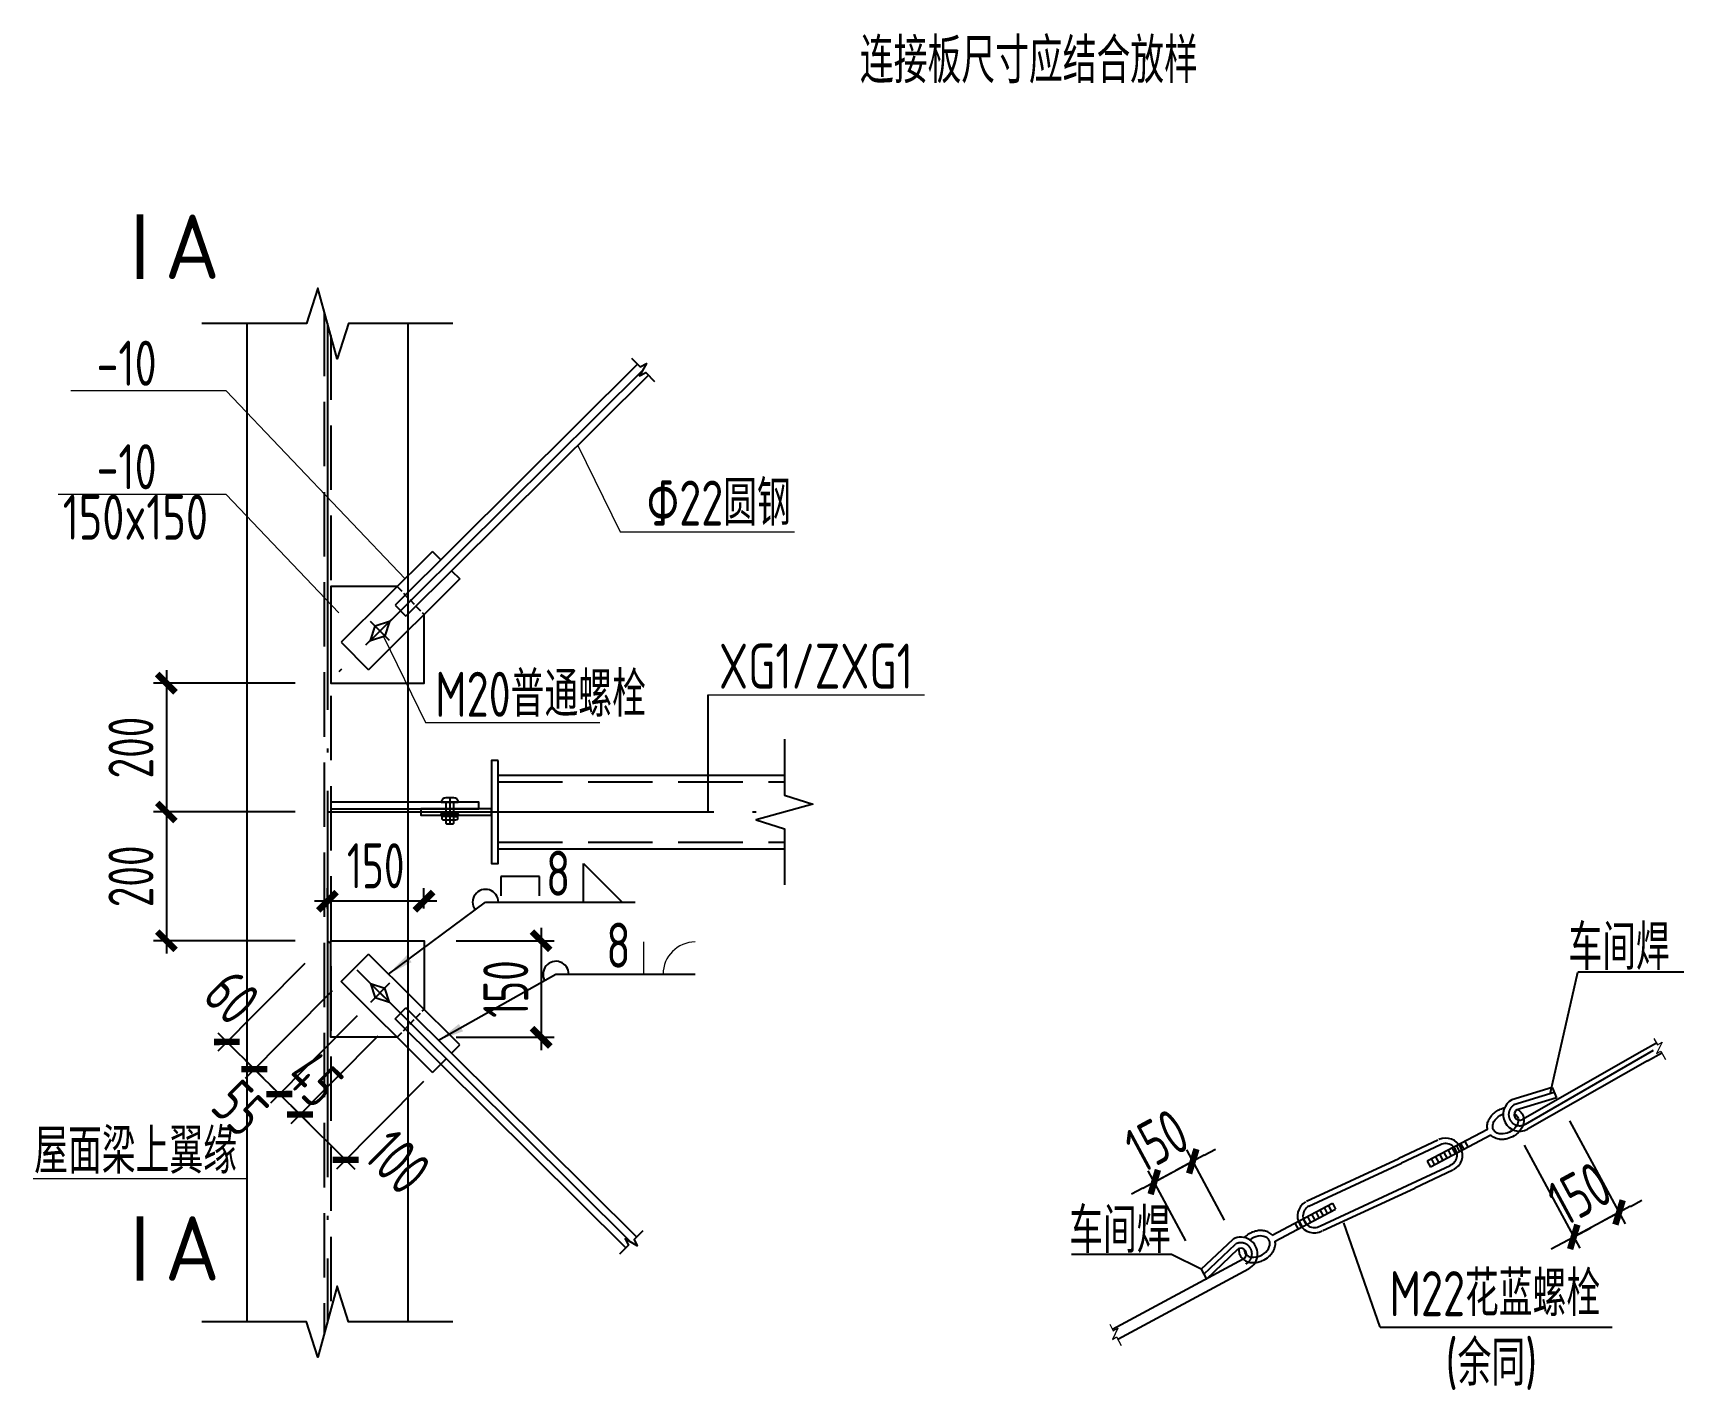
# Model space of a CAD drawing. Extents: x -3102990 to -851544, y -5293060 to -2540151.
# Drawn here: x -1709374 to -1696551, y -2651944 to -2641406 of the extents above; entities that cross this region are included whole.
import ezdxf

# ---------------------------------------------------------------- set-up
doc = ezdxf.new("R2010")
doc.units = 0
doc.header["$LTSCALE"] = 1000
doc.header["$PDMODE"] = 1
for name, pattern in [('CENTER2', [28.575, 19.05, -3.175, 3.175, -3.175]), ('CENTERX2', [101.6, 63.5, -12.7, 12.7, -12.7]), ('DASH', [0.35, 0.25, -0.1]), ('DOTE', [2.42, 2, -0.2, 0.02, -0.2])]:
    doc.linetypes.add(name, pattern=pattern)
doc.layers.get('0').update_dxf_attribs({"linetype": 'CONTINUOUS'})
doc.layers.get('Defpoints').update_dxf_attribs({"linetype": 'CONTINUOUS'})
for name, color, linetype in [('AXIS', 253, 'DOTE'), ('BODY', 2, 'CONTINUOUS'), ('BOLT', 2, 'CONTINUOUS'), ('COLU', 7, 'CONTINUOUS'), ('DIM', 3, 'CONTINUOUS'), ('NUM', 7, 'CONTINUOUS'), ('REIN', 1, 'CONTINUOUS'), ('TEXT', 7, 'CONTINUOUS'), ('THICK', 6, 'CONTINUOUS'), ('THIN', 7, 'CONTINUOUS'), ('WELD', 7, 'CONTINUOUS')]:
    doc.layers.add(name, color=color, linetype=linetype)
doc.styles.add('TSSD_Dimension', font='tssdeng.shx', dxfattribs={"width": 0.7, "bigfont": 'Hztxt.shx'})
doc.styles.add('TSSD_Label', font='tssdeng.shx', dxfattribs={"width": 0.75, "bigfont": 'hztxt.shx'})
doc.styles.add('TSSD_Norm', font='Tssdeng.shx', dxfattribs={"width": 0.75, "bigfont": 'hztxt.shx'})
doc.styles.add('TSSD_Rein', font='Tssdeng.shx', dxfattribs={"width": 0.75, "bigfont": 'hztxt.shx'})
doc.dimstyles.new('TSSD_100_100', dxfattribs={"dimtxt": 350, "dimasz": 100, "dimexe": 100, "dimexo": 250, "dimgap": 100, "dimtad": 1, "dimdec": 0, "dimzin": 0, "dimdsep": 46, "dimtxsty": 'TSSD_Dimension', "dimblk": '_tsdbk', "dimcen": 0, "dimdle": 100, "dimclrt": 7, "dimadec": 0, "dimazin": 0, "dimtfac": 1, "dimtdec": 0, "dimtix": 1, "dimtmove": 2, "dimatfit": 3, "dimldrblk": '_tsdbk', "dimfxl": 250, "dimtolj": 1, "dimtzin": 0, "dimarcsym": 0})
doc.dimstyles.new('TSSD_20_100', dxfattribs={"dimtxt": 350, "dimasz": 100, "dimexe": 100, "dimexo": 250, "dimgap": 100, "dimtad": 1, "dimdec": 0, "dimlfac": 0.2, "dimzin": 0, "dimdsep": 46, "dimtxsty": 'TSSD_Dimension', "dimblk": 'ARCHTICK', "dimcen": 0, "dimdle": 100, "dimclrt": 7, "dimadec": 0, "dimazin": 0, "dimtfac": 1, "dimtdec": 0, "dimtix": 1, "dimtmove": 2, "dimatfit": 3, "dimfxl": 1, "dimtolj": 1, "dimtzin": 0, "dimarcsym": 0})
doc.dimstyles.new('TSSD_LEADER_STYLE_200.0', dxfattribs={"dimtxt": 700, "dimasz": 200, "dimexe": 200, "dimexo": 500, "dimgap": 0.09, "dimtad": 0, "dimtih": 1, "dimtoh": 1, "dimdec": 4, "dimzin": 0, "dimdsep": 46, "dimtxsty": 'Standard', "dimcen": 0.09, "dimdle": 200, "dimclrt": 7, "dimadec": 0, "dimazin": 0, "dimtfac": 1, "dimtdec": 4, "dimtofl": 0, "dimtmove": 0, "dimatfit": 3, "dimfxl": 1, "dimtolj": 1, "dimtzin": 0, "dimarcsym": 0})

# ---------------------------------------------------------------- blocks, each defined once
blk = doc.blocks.new('_tsdbk')
blk.add_line((-1, 0), (1.5, 0))
blk.add_lwpolyline([(-0.7, -0.7, 0.5, 0.5, 0), (0.7, 0.7, 0.5, 0.5, 0)], format="xyseb")
blk = doc.blocks.new('*D2542')
at = {"layer": 'Defpoints', "color": 0}
for p in [(-1697559, -2649634), (-1697910, -2649824), (-1697407, -2650755)]:
    blk.add_point(p, dxfattribs=at)
at = {"layer": 'DIM', "color": 0, "lineweight": -2}
for p, q in [((-1697440, -2649854), (-1697007, -2650653)), ((-1697791, -2650044), (-1697359, -2650843)), ((-1696967, -2650518), (-1696879, -2650470)), ((-1697055, -2650565), (-1697407, -2650755)), ((-1697495, -2650803), (-1697583, -2650851))]:
    blk.add_line(p, q, dxfattribs=at)
at = {"layer": 'DIM', "color": 0, "lineweight": -2, "xscale": 100, "yscale": 100, "zscale": 100}
for p, rotation in [((-1697055, -2650565), 208.4160278344947), ((-1697407, -2650755), 28.41602783449476)]:
    blk.add_blockref('_tsdbk', p, dxfattribs=dict(at, rotation=rotation))
at = {"layer": 'DIM', "color": 7, "insert": (-1697362, -2650418), "char_height": 350, "attachment_point": 5, "rotation": 28.416, "style": 'TSSD_Dimension'}
blk.add_mtext('\\A1;150', dxfattribs=at)
blk = doc.blocks.new('*D2543')
at = {"layer": 'Defpoints', "color": 0}
for p in [(-1700366, -2650168), (-1700002, -2650845), (-1700301, -2651006)]:
    blk.add_point(p, dxfattribs=at)
at = {"layer": 'DIM', "color": 0, "lineweight": -2}
for p, q in [((-1700120, -2650625), (-1700413, -2650080)), ((-1700278, -2650121), (-1700190, -2650073)), ((-1700419, -2650786), (-1700713, -2650241)), ((-1700665, -2650329), (-1700366, -2650168)), ((-1700753, -2650377), (-1700841, -2650424))]:
    blk.add_line(p, q, dxfattribs=at)
at = {"layer": 'DIM', "color": 0, "lineweight": -2, "xscale": 100, "yscale": 100, "zscale": 100}
for p, rotation in [((-1700366, -2650168), 208.2884637416246), ((-1700665, -2650329), 28.28846374162457)]:
    blk.add_blockref('_tsdbk', p, dxfattribs=dict(at, rotation=rotation))
at = {"layer": 'DIM', "color": 7, "insert": (-1700646, -2650007), "char_height": 350, "attachment_point": 5, "rotation": 28.2885, "style": 'TSSD_Dimension'}
blk.add_mtext('\\A1;150', dxfattribs=at)
blk = doc.blocks.new('A$C3CE16CB6')
at = {"layer": 'BOLT'}
for p, q in [((-3.7, 92.1), (-3.7, -87.9)), ((56.3, 2.1), (-63.7, 2.1)), ((-3.7, 62.1), (-33.7, 2.1)), ((-3.7, -57.9), (-33.7, 2.1)), ((-3.7, 62.1), (26.3, 2.1)), ((-3.7, -57.9), (26.3, 2.1))]:
    blk.add_line(p, q, dxfattribs=at)
blk = doc.blocks.new('_ArchTick')
at = {"color": 0, "const_width": 0.5}
blk.add_lwpolyline([(-0.71, -0.71), (0.71, 0.71)], dxfattribs=at)
blk = doc.blocks.new('*D2489')
at = {"layer": 'Defpoints', "color": 0, "ltscale": 1.5}
for p in [(-1707087, -2646455), (-1708338, -2647455), (-1707087, -2647455)]:
    blk.add_point(p, dxfattribs=at)
at = {"layer": 'DIM', "color": 0, "lineweight": -2, "ltscale": 1.5}
for p, q in [((-1708338, -2646355), (-1708338, -2647555)), ((-1707337, -2646455), (-1708438, -2646455)), ((-1707337, -2647455), (-1708438, -2647455))]:
    blk.add_line(p, q, dxfattribs=at)
at = {"layer": 'DIM', "color": 0, "lineweight": -2, "ltscale": 1.5, "xscale": 100, "yscale": 100, "zscale": 100}
for p, rotation in [((-1708338, -2646455), 90), ((-1708338, -2647455), 270)]:
    blk.add_blockref('_ArchTick', p, dxfattribs=dict(at, rotation=rotation))
at = {"layer": 'DIM', "color": 7, "ltscale": 1.5, "insert": (-1708613, -2646955), "char_height": 350, "attachment_point": 5, "rotation": 90, "style": 'TSSD_Dimension'}
blk.add_mtext('\\A1;200', dxfattribs=at)
blk = doc.blocks.new('*D2490')
at = {"layer": 'Defpoints', "color": 0, "ltscale": 1.5}
for p in [(-1707087, -2647455), (-1708338, -2648455), (-1707087, -2648455)]:
    blk.add_point(p, dxfattribs=at)
at = {"layer": 'DIM', "color": 0, "lineweight": -2, "ltscale": 1.5}
for p, q in [((-1708338, -2647355), (-1708338, -2648555)), ((-1707337, -2647455), (-1708438, -2647455)), ((-1707337, -2648455), (-1708438, -2648455))]:
    blk.add_line(p, q, dxfattribs=at)
at = {"layer": 'DIM', "color": 0, "lineweight": -2, "ltscale": 1.5, "xscale": 100, "yscale": 100, "zscale": 100}
for p, rotation in [((-1708338, -2647455), 90), ((-1708338, -2648455), 270)]:
    blk.add_blockref('_ArchTick', p, dxfattribs=dict(at, rotation=rotation))
at = {"layer": 'DIM', "color": 7, "ltscale": 1.5, "insert": (-1708613, -2647955), "char_height": 350, "attachment_point": 5, "rotation": 90, "style": 'TSSD_Dimension'}
blk.add_mtext('\\A1;200', dxfattribs=at)
blk = doc.blocks.new('*D2491')
at = {"layer": 'Defpoints', "color": 0, "ltscale": 1.5}
for p in [(-1707087, -2648455), (-1706874, -2648667), (-1707655, -2649453)]:
    blk.add_point(p, dxfattribs=at)
at = {"layer": 'DIM', "color": 0, "lineweight": -2, "ltscale": 1.5}
for p, q in [((-1707263, -2648633), (-1707938, -2649312)), ((-1707050, -2648844), (-1707725, -2649524)), ((-1707938, -2649171), (-1707584, -2649523))]:
    blk.add_line(p, q, dxfattribs=at)
at = {"layer": 'DIM', "color": 0, "lineweight": -2, "ltscale": 1.5, "xscale": 100, "yscale": 100, "zscale": 100}
for p, rotation in [((-1707868, -2649241), 135.1948828520028), ((-1707655, -2649453), 315.1948828520028)]:
    blk.add_blockref('_ArchTick', p, dxfattribs=dict(at, rotation=rotation))
at = {"layer": 'DIM', "color": 7, "ltscale": 1.5, "insert": (-1707829, -2648892), "char_height": 350, "attachment_point": 5, "rotation": 315.1949, "style": 'TSSD_Dimension'}
blk.add_mtext('\\A1;60', dxfattribs=at)
blk = doc.blocks.new('*D2492')
at = {"layer": 'Defpoints', "color": 0, "ltscale": 1.5}
for p in [(-1706874, -2648667), (-1706679, -2648860), (-1707460, -2649646)]:
    blk.add_point(p, dxfattribs=at)
at = {"layer": 'DIM', "color": 0, "lineweight": -2, "ltscale": 1.5}
for p, q in [((-1707050, -2648844), (-1707725, -2649524)), ((-1706855, -2649038), (-1707530, -2649717)), ((-1707726, -2649382), (-1707389, -2649717))]:
    blk.add_line(p, q, dxfattribs=at)
at = {"layer": 'DIM', "color": 0, "lineweight": -2, "ltscale": 1.5, "xscale": 100, "yscale": 100, "zscale": 100}
for p, rotation in [((-1707655, -2649453), 135.1948828540636), ((-1707460, -2649646), 315.1948828540636)]:
    blk.add_blockref('_ArchTick', p, dxfattribs=dict(at, rotation=rotation))
at = {"layer": 'DIM', "color": 7, "ltscale": 1.5, "insert": (-1707763, -2649756), "char_height": 350, "attachment_point": 5, "rotation": 315.1949, "style": 'TSSD_Dimension'}
blk.add_mtext('\\A1;55', dxfattribs=at)
blk = doc.blocks.new('*D2493')
at = {"layer": 'Defpoints', "color": 0, "ltscale": 1.5}
for p in [(-1706679, -2648860), (-1706519, -2649019), (-1707300, -2649805)]:
    blk.add_point(p, dxfattribs=at)
at = {"layer": 'DIM', "color": 0, "lineweight": -2, "ltscale": 1.5}
for p, q in [((-1706855, -2649038), (-1707530, -2649717)), ((-1706695, -2649196), (-1707370, -2649876)), ((-1707460, -2649646), (-1707531, -2649576)), ((-1707460, -2649646), (-1707300, -2649805)), ((-1707300, -2649805), (-1707229, -2649875))]:
    blk.add_line(p, q, dxfattribs=at)
at = {"layer": 'DIM', "color": 0, "lineweight": -2, "ltscale": 1.5, "xscale": 100, "yscale": 100, "zscale": 100}
for p, rotation in [((-1707460, -2649646), 315.1948828540636), ((-1707300, -2649805), 135.1948828540636)]:
    blk.add_blockref('_ArchTick', p, dxfattribs=dict(at, rotation=rotation))
at = {"layer": 'DIM', "color": 7, "ltscale": 1.5, "insert": (-1707186, -2649531), "char_height": 350, "attachment_point": 5, "rotation": 315.1949, "style": 'TSSD_Dimension'}
blk.add_mtext('\\A1;45', dxfattribs=at)
blk = doc.blocks.new('*D2494')
at = {"layer": 'Defpoints', "color": 0, "ltscale": 1.5}
for p in [(-1706519, -2649019), (-1706164, -2649371), (-1706945, -2650157)]:
    blk.add_point(p, dxfattribs=at)
at = {"layer": 'DIM', "color": 0, "lineweight": -2, "ltscale": 1.5}
for p, q in [((-1706695, -2649196), (-1707370, -2649876)), ((-1706341, -2649549), (-1707016, -2650228)), ((-1707371, -2649735), (-1706874, -2650228))]:
    blk.add_line(p, q, dxfattribs=at)
at = {"layer": 'DIM', "color": 0, "lineweight": -2, "ltscale": 1.5, "xscale": 100, "yscale": 100, "zscale": 100}
for p, rotation in [((-1707300, -2649805), 135.1948828525198), ((-1706945, -2650157), 315.1948828525198)]:
    blk.add_blockref('_ArchTick', p, dxfattribs=dict(at, rotation=rotation))
at = {"layer": 'DIM', "color": 7, "ltscale": 1.5, "insert": (-1706539, -2650173), "char_height": 350, "attachment_point": 5, "rotation": 315.1949, "style": 'TSSD_Dimension'}
blk.add_mtext('\\A1;100', dxfattribs=at)
blk = doc.blocks.new('*D2495')
at = {"layer": 'Defpoints', "color": 0, "ltscale": 1.5}
for p in [(-1706337, -2648455), (-1706337, -2649205), (-1705427, -2649205)]:
    blk.add_point(p, dxfattribs=at)
at = {"layer": 'DIM', "color": 0, "lineweight": -2, "ltscale": 1.5}
for p, q in [((-1705427, -2648355), (-1705427, -2649305)), ((-1706087, -2648455), (-1705327, -2648455)), ((-1706087, -2649205), (-1705327, -2649205))]:
    blk.add_line(p, q, dxfattribs=at)
at = {"layer": 'DIM', "color": 0, "lineweight": -2, "ltscale": 1.5, "xscale": 100, "yscale": 100, "zscale": 100}
for p, rotation in [((-1705427, -2648455), 90), ((-1705427, -2649205), 270)]:
    blk.add_blockref('_ArchTick', p, dxfattribs=dict(at, rotation=rotation))
at = {"layer": 'DIM', "color": 7, "ltscale": 1.5, "insert": (-1705702, -2648830), "char_height": 350, "attachment_point": 5, "rotation": 90, "style": 'TSSD_Dimension'}
blk.add_mtext('\\A1;150', dxfattribs=at)
blk = doc.blocks.new('*D2496')
at = {"layer": 'Defpoints', "color": 0, "ltscale": 1.5}
for p in [(-1707087, -2648148), (-1707087, -2648455), (-1706337, -2648455)]:
    blk.add_point(p, dxfattribs=at)
at = {"layer": 'DIM', "color": 0, "lineweight": -2, "ltscale": 1.5}
for p, q in [((-1707087, -2648205), (-1707087, -2648048)), ((-1706337, -2648205), (-1706337, -2648048)), ((-1706237, -2648148), (-1707187, -2648148))]:
    blk.add_line(p, q, dxfattribs=at)
at = {"layer": 'DIM', "color": 0, "lineweight": -2, "ltscale": 1.5, "xscale": 100, "yscale": 100, "zscale": 100, "rotation": 180}
blk.add_blockref('_ArchTick', (-1707087, -2648148), dxfattribs=at)
at = {"layer": 'DIM', "color": 0, "lineweight": -2, "ltscale": 1.5, "xscale": 100, "yscale": 100, "zscale": 100}
blk.add_blockref('_ArchTick', (-1706337, -2648148), dxfattribs=at)
at = {"layer": 'DIM', "color": 7, "ltscale": 1.5, "insert": (-1706712, -2647873), "char_height": 350, "attachment_point": 5, "style": 'TSSD_Dimension'}
blk.add_mtext('\\A1;150', dxfattribs=at)
blk = doc.blocks.new('_WELD004')
at = {"color": 0, "linetype": 'ByBlock'}
for p, q in [((0, 1), (1, 0)), ((0, 0), (0, 1))]:
    blk.add_line(p, q, dxfattribs=at)
blk = doc.blocks.new('_WELD0013')
at = {"color": 0, "linetype": 'ByBlock'}
for p, q in [((0.5, 1), (0, 1)), ((0.5, 0), (0.5, 1)), ((0, 0), (0.5, 0))]:
    blk.add_line(p, q, dxfattribs=at)

msp = doc.modelspace()

# ---------------------------------------------------------------- linework, layer by layer
at = {"linetype": 'DASH', "ltscale": 0.2}
for p, q in [((-1706544.55, -2645705.15), (-1706336.81, -2645921.65)), ((-1706544.55, -2649205.15), (-1706336.81, -2648988.65))]:
    msp.add_line(p, q, dxfattribs=at)
at = {"ltscale": 1.5}
for p, q in [((-1704132.14, -2646546.49), (-1704132.14, -2647455.15)), ((-1696550.77, -2648698.37, 100), (-1697376.09, -2648698.37, 100))]:
    msp.add_line(p, q, dxfattribs=at)
at = {"color": 0, "linetype": 'ByBlock', "lineweight": 5}
msp.add_line((-1704629.93, -2648714.9), (-1704629.93, -2648464.9), dxfattribs=at)
at = {"color": 2, "ltscale": 1.5}
for points in [[(-1706544.55, -2645705.15), (-1707061.81, -2645705.15), (-1707061.81, -2646355.15), (-1707061.81, -2646455.15), (-1706336.81, -2646455.15), (-1706336.81, -2645921.65)], [(-1706544.55, -2649205.15), (-1707061.81, -2649205.15), (-1707061.81, -2648555.15), (-1707061.81, -2648455.15), (-1706336.81, -2648455.15), (-1706336.81, -2648988.65)]]:
    msp.add_lwpolyline(points, dxfattribs=at)
at = {"color": 0, "linetype": 'ByBlock', "lineweight": 5}
msp.add_arc((-1704229.93, -2648714.9), 250, 90, 180, dxfattribs=at)
at = {"layer": 'AXIS', "ltscale": 1.5}
for p, q in [((-1707086.81, -2643662.03), (-1707086.81, -2651413.98)), ((-1704635.61, -2644020.57), (-1707086.81, -2646455.15)), ((-1706136.81, -2647345.7), (-1706136.81, -2647548.17)), ((-1707086.81, -2647455.15), (-1703537.57, -2647455.15)), ((-1704727.81, -2650798.15), (-1707086.81, -2648455.15))]:
    msp.add_line(p, q, dxfattribs=at)
at = {"layer": 'AXIS', "color": 4, "ltscale": 1.5}
for p, q in [((-1706270.15, -2645432.62), (-1706979.66, -2646137.32)), ((-1706058.74, -2645645.47), (-1706768.25, -2646350.17)), ((-1706561.48, -2645848.82), (-1706476.92, -2645933.96)), ((-1706979.66, -2646137.32), (-1706768.25, -2646350.17)), ((-1706979.66, -2648772.99), (-1706768.25, -2648560.13)), ((-1706058.74, -2649264.83), (-1706768.25, -2648560.13)), ((-1706270.15, -2649477.68), (-1706979.66, -2648772.99)), ((-1706561.48, -2649061.48), (-1706476.92, -2648976.34))]:
    msp.add_line(p, q, dxfattribs=at)
at = {"layer": 'BODY'}
msp.add_lwpolyline([(-1706168.53, -2647490.68), (-1706168.53, -2647542.4), (-1706162.76, -2647548.17), (-1706110.85, -2647548.17), (-1706105.08, -2647542.4), (-1706105.08, -2647516.27), (-1706088.74, -2647516.27), (-1706079.84, -2647512.78), (-1706074.01, -2647505.2), (-1706074.01, -2647490.68), (-1706199.61, -2647490.68), (-1706199.61, -2647507.88), (-1706193.77, -2647512.78), (-1706184.87, -2647516.27), (-1706105.08, -2647516.27), (-1706105.08, -2647490.68), (-1706080.84, -2647490.68), (-1706080.84, -2647483.51), (-1706068.19, -2647483.51), (-1706068.19, -2647473.4), (-1706205.43, -2647473.4), (-1706205.43, -2647483.51), (-1706192.78, -2647483.51), (-1706192.78, -2647490.68), (-1706192.78, -2647483.51), (-1706080.84, -2647483.51), (-1706068.19, -2647483.51), (-1706068.19, -2647473.4), (-1706105.08, -2647473.4), (-1706105.08, -2647380.15), (-1706070.63, -2647380.15), (-1706070.83, -2647376.51), (-1706071.53, -2647372.34), (-1706072.78, -2647368.17), (-1706074.54, -2647364.21), (-1706076.89, -2647360.35), (-1706079.84, -2647356.71), (-1706083.03, -2647353.68), (-1706086.94, -2647350.87), (-1706091.56, -2647348.47), (-1706096.06, -2647346.91), (-1706105.08, -2647345.7), (-1706168.53, -2647345.7), (-1706177.56, -2647346.91), (-1706182.06, -2647348.47), (-1706186.68, -2647350.87), (-1706190.58, -2647353.68), (-1706193.77, -2647356.71), (-1706196.73, -2647360.35), (-1706199.07, -2647364.21), (-1706200.83, -2647368.17), (-1706202.08, -2647372.34), (-1706202.79, -2647376.51), (-1706202.98, -2647380.15), (-1706168.53, -2647380.15), (-1706105.08, -2647380.15), (-1706168.53, -2647380.15), (-1706168.53, -2647473.4)], dxfattribs=at)
at = {"layer": 'COLU', "ltscale": 1.5}
for p, q in [((-1706270.15, -2645432.62), (-1706206.73, -2645496.47)), ((-1706122.17, -2645581.62), (-1706058.74, -2645645.47)), ((-1706122.17, -2649328.69), (-1706058.74, -2649264.83)), ((-1706270.15, -2649477.68), (-1706164.45, -2649371.26))]:
    msp.add_line(p, q, dxfattribs=at)
at = {"layer": 'COLU', "color": 4}
for points in [[(-1705761.81, -2647055.15), (-1705811.81, -2647055.15), (-1705811.81, -2647855.15), (-1705761.81, -2647855.15)], [(-1707061.81, -2647380.15), (-1707061.81, -2647430.15), (-1705911.81, -2647430.15), (-1705911.81, -2647380.15)], [(-1706361.81, -2647430.15), (-1706361.81, -2647480.15), (-1705811.81, -2647480.15), (-1705811.81, -2647430.15)]]:
    msp.add_lwpolyline(points, close=True, dxfattribs=at)
at = {"layer": 'NUM'}
for p, q in [((-1697588.17, -2649634.45), (-1697376.09, -2648698.37, 100)), ((-1696875.47, -2649310.69), (-1696765.09, -2649248.48)), ((-1696834.44, -2649388.18), (-1696723.41, -2649325.6)), ((-1698076.52, -2649919.97), (-1698545.02, -2650168.09)), ((-1698050.73, -2649966.17), (-1698520.26, -2650214.83)), ((-1698462.32, -2650002.87), (-1698764.85, -2650145.57)), ((-1698442.47, -2650040.36), (-1698744.99, -2650183.06)), ((-1698447.65, -2650116.52), (-1698422.89, -2650163.26)), ((-1698415.19, -2650099.33), (-1698390.43, -2650146.08)), ((-1698382.73, -2650082.14), (-1698357.98, -2650128.89)), ((-1698350.28, -2650064.95), (-1698325.52, -2650111.7)), ((-1698317.82, -2650047.76), (-1698293.06, -2650094.51)), ((-1698285.36, -2650030.57), (-1698260.6, -2650077.32)), ((-1698252.9, -2650013.38), (-1698228.15, -2650060.13)), ((-1699483.69, -2650478.65), (-1698764.85, -2650145.57)), ((-1699463.84, -2650516.14), (-1698744.99, -2650183.06)), ((-1699375.03, -2650669.13), (-1698365.82, -2650199.78)), ((-1698345.96, -2650237.27), (-1698642.41, -2650376.76)), ((-1698545.02, -2650168.09), (-1698520.26, -2650214.83)), ((-1698512.56, -2650150.9), (-1698487.81, -2650197.64)), ((-1698480.11, -2650133.71), (-1698455.35, -2650180.45)), ((-1699355.18, -2650706.62), (-1698642.41, -2650376.76)), ((-1699749.76, -2650740.98), (-1699281.26, -2650492.87)), ((-1699281.26, -2650492.87), (-1699256.5, -2650539.61)), ((-1699726.04, -2650788.28), (-1699256.5, -2650539.61)), ((-1699540.92, -2650630.38), (-1699516.16, -2650677.13)), ((-1699508.46, -2650613.19), (-1699483.71, -2650659.94)), ((-1699476.01, -2650596), (-1699451.25, -2650642.75)), ((-1699443.55, -2650578.81), (-1699418.79, -2650625.56)), ((-1699411.09, -2650561.63), (-1699386.33, -2650608.37)), ((-1699378.63, -2650544.44), (-1699353.87, -2650591.18)), ((-1699346.17, -2650527.25), (-1699321.42, -2650573.99)), ((-1699313.72, -2650510.06), (-1699288.96, -2650556.8)), ((-1699573.38, -2650647.57), (-1699548.62, -2650694.32)), ((-1698909.37, -2651455.41), (-1699193.89, -2650644.9)), ((-1700989.68, -2651472.03), (-1699973.62, -2650925.03)), ((-1700948.06, -2651549.14), (-1699932.59, -2651002.51)), ((-1700300.94, -2651006), (-1700531.88, -2650893.05)), ((-1698909.37, -2651455.41), (-1697107.86, -2651455.41))]:
    msp.add_line(p, q, dxfattribs=at)
at = {"layer": 'NUM', "color": 2, "linetype": 'Continuous', "lineweight": 18}
for p, q in [((-1696784.69, -2649213.7), (-1696756.47, -2649263.78)), ((-1696720.82, -2649243.68), (-1696763.95, -2649331.45)), ((-1696763.95, -2649331.45), (-1696730.91, -2649311.87)), ((-1696756.47, -2649263.78), (-1696720.82, -2649243.68)), ((-1696730.91, -2649311.87), (-1696694.74, -2649378.11)), ((-1701011.25, -2651433.74), (-1700983.03, -2651483.82)), ((-1700947.38, -2651463.73), (-1700990.51, -2651551.5)), ((-1700983.03, -2651483.82), (-1700947.38, -2651463.73)), ((-1700990.51, -2651551.5), (-1700957.47, -2651531.91)), ((-1700957.47, -2651531.91), (-1700921.3, -2651598.16))]:
    msp.add_line(p, q, dxfattribs=at)
at = {"layer": 'NUM', "color": 7}
for p, q in [((-1696874.95, -2649311.69), (-1697805.8, -2649843.35)), ((-1696834.44, -2649388.18), (-1697765.29, -2649919.84)), ((-1697575.36, -2649594.22), (-1697888.82, -2649690.62)), ((-1697575.36, -2649594.22), (-1697542.1, -2649674.13)), ((-1697542.1, -2649674.13), (-1697855.56, -2649770.53)), ((-1700300.94, -2651006), (-1700053.14, -2650772.52)), ((-1700260.43, -2651082.48), (-1700012.63, -2650849.01)), ((-1700300.94, -2651006), (-1700260.43, -2651082.48))]:
    msp.add_line(p, q, dxfattribs=at)
at = {"layer": 'NUM', "color": 6, "linetype": 'CENTERX2', "ltscale": 5}
for p, q in [((-1696789.11, -2649307.41), (-1697785.55, -2649881.59)), ((-1697558.73, -2649634.17), (-1697872.19, -2649730.58)), ((-1700280.68, -2651044.24), (-1700032.89, -2650810.76))]:
    msp.add_line(p, q, dxfattribs=at)
at = {"layer": 'NUM', "linetype": 'ByBlock'}
msp.add_line((-1700531.88, -2650893.05), (-1701307.43, -2650893.05), dxfattribs=at)
at = {"layer": 'NUM', "color": 7}
for centre, radius, start, end in [((-1697826.05, -2649805.1), 129.83, 117.905467, 297.905467), ((-1697826.05, -2649805.1), 43.28, 117.905467, 297.905467), ((-1699992.38, -2650887.25), 129.83, 297.905467, 117.905467), ((-1699992.38, -2650887.25), 43.28, 297.905467, 117.905467)]:
    msp.add_arc(centre, radius, start, end, dxfattribs=at)
at = {"layer": 'NUM', "color": 6, "linetype": 'CENTERX2', "ltscale": 5}
msp.add_arc((-1697826.05, -2649805.1), 86.55, 117.905467, 297.905467, dxfattribs=at)
at = {"layer": 'NUM'}
for centre, radius, start, end in [((-1698401.09, -2650118.55), 130.29, 297.525719, 114.094882), ((-1698401.63, -2650118.86), 88.49, 293.871298, 117.483507), ((-1699422.41, -2650594.31), 130.29, 121.716051, 298.285214), ((-1699421.85, -2650594.04), 88.49, 118.327426, 301.939635)]:
    msp.add_arc(centre, radius, start, end, dxfattribs=at)
at = {"layer": 'NUM', "color": 6, "linetype": 'CENTER2', "ltscale": 5}
msp.add_arc((-1699992.38, -2650887.25), 86.55, 297.905467, 117.905467, dxfattribs=at)
at = {"layer": 'NUM', "extrusion": (0, 0, -1)}
msp.add_ellipse((-1697936.86, -2649873.64), major_axis=(93.55, 49.54), ratio=0.70370324, start_param=-0.37251716, end_param=4.94748275, dxfattribs=at)
at = {"layer": 'NUM'}
msp.add_ellipse((-1699866.56, -2650830.47), major_axis=(93.55, 49.54), ratio=0.70370324, start_param=2.76907549, end_param=8.08907541, dxfattribs=at)
for points, knots in [([(-1698076.52, -2649919.97), (-1698077.58, -2649915.42), (-1698078.31, -2649910.81), (-1698079.26, -2649900.07), (-1698079.25, -2649893.92), (-1698078.2, -2649881.78), (-1698077.16, -2649875.78), (-1698074.21, -2649864.02), (-1698072.29, -2649858.27), (-1698067.67, -2649847.07), (-1698064.97, -2649841.62), (-1698055.76, -2649825.64), (-1698048.19, -2649815.65), (-1698030.92, -2649797.41), (-1698021.21, -2649789.16), (-1698000.28, -2649774.72), (-1697989.04, -2649768.52), (-1697965.01, -2649758.22), (-1697952.16, -2649754.25), (-1697939.13, -2649751.77)], [9.60831149, 9.60831149, 9.60831149, 9.60831149, 9.71281874, 9.71281874, 9.85127168, 9.85127168, 9.98972462, 9.98972462, 10.12817756, 10.12817756, 10.2666305, 10.2666305, 10.54841162, 10.54841162, 10.83019273, 10.83019273, 11.11197385, 11.11197385, 11.40889428, 11.40889428, 11.40889428, 11.40889428]), ([(-1697805.83, -2649804.24), (-1697803.69, -2649808.28), (-1697801.84, -2649812.48), (-1697798.77, -2649821.08), (-1697797.55, -2649825.48), (-1697795.73, -2649834.38), (-1697795.13, -2649838.88), (-1697794.41, -2649849.8), (-1697794.59, -2649856.22), (-1697796.06, -2649868.89), (-1697797.33, -2649875.13), (-1697800.83, -2649887.33), (-1697803.05, -2649893.28), (-1697808.32, -2649904.84), (-1697811.36, -2649910.43), (-1697821.64, -2649926.78), (-1697829.99, -2649936.91), (-1697848.86, -2649955.2), (-1697859.4, -2649963.36), (-1697887.51, -2649980.82), (-1697906.02, -2649988.71), (-1697936.34, -2649996.21), (-1697947.79, -2649997.89), (-1697968.66, -2649998.7), (-1697978.1, -2649998.22), (-1697995.01, -2649995.61), (-1698002.53, -2649993.79), (-1698017.13, -2649988.73), (-1698024.2, -2649985.5), (-1698036.13, -2649978.39), (-1698041.12, -2649974.81), (-1698047.47, -2649969.3), (-1698049.13, -2649967.76), (-1698050.73, -2649966.17)], [6.28318531, 6.28318531, 6.28318531, 6.28318531, 6.38497596, 6.38497596, 6.48676662, 6.48676662, 6.58855728, 6.58855728, 6.73356325, 6.73356325, 6.87856921, 6.87856921, 7.02357518, 7.02357518, 7.16858115, 7.16858115, 7.46256141, 7.46256141, 7.75654167, 7.75654167, 8.19476914, 8.19476914, 8.45337819, 8.45337819, 8.66761927, 8.66761927, 8.84408666, 8.84408666, 9.02055405, 9.02055405, 9.15900699, 9.15900699, 9.20964195, 9.20964195, 9.20964195, 9.20964195]), ([(-1697843.26, -2649765.51), (-1697841.04, -2649766.82), (-1697838.86, -2649768.21), (-1697831.47, -2649773.33), (-1697826.53, -2649777.48), (-1697817.51, -2649786.71), (-1697813.44, -2649791.79), (-1697808.46, -2649799.52), (-1697807.09, -2649801.85), (-1697805.83, -2649804.24)], [5.875269991, 5.875269991, 5.875269991, 5.875269991, 5.933918966, 5.933918966, 6.078476266, 6.078476266, 6.223033565, 6.223033565, 6.283185307, 6.283185307, 6.283185307, 6.283185307]), ([(-1699749.76, -2650740.98), (-1699752.93, -2650737.55), (-1699756.33, -2650734.36), (-1699764.68, -2650727.53), (-1699769.77, -2650724.09), (-1699780.41, -2650718.14), (-1699785.95, -2650715.62), (-1699797.34, -2650711.46), (-1699803.18, -2650709.81), (-1699815.04, -2650707.34), (-1699821.06, -2650706.51), (-1699839.46, -2650705.15), (-1699851.98, -2650705.8), (-1699876.77, -2650709.84), (-1699889.04, -2650713.23), (-1699912.75, -2650722.43), (-1699924.19, -2650728.24), (-1699946.22, -2650742.33), (-1699956.73, -2650750.73), (-1699966.09, -2650760.11)], [9.60831149, 9.60831149, 9.60831149, 9.60831149, 9.71281874, 9.71281874, 9.85127168, 9.85127168, 9.98972462, 9.98972462, 10.12817756, 10.12817756, 10.2666305, 10.2666305, 10.54841162, 10.54841162, 10.83019273, 10.83019273, 11.11197385, 11.11197385, 11.40889428, 11.40889428, 11.40889428, 11.40889428]), ([(-1700008.6, -2650847.13), (-1700008.77, -2650849.71), (-1700008.84, -2650852.3), (-1700008.75, -2650861.29), (-1700008.1, -2650867.71), (-1700005.54, -2650880.35), (-1700003.62, -2650886.58), (-1700000.03, -2650895.04), (-1699998.87, -2650897.48), (-1699997.6, -2650899.87)], [5.875269991, 5.875269991, 5.875269991, 5.875269991, 5.933918966, 5.933918966, 6.078476266, 6.078476266, 6.223033565, 6.223033565, 6.283185307, 6.283185307, 6.283185307, 6.283185307]), ([(-1699997.6, -2650899.87), (-1699995.46, -2650903.91), (-1699993.03, -2650907.79), (-1699987.64, -2650915.16), (-1699984.69, -2650918.65), (-1699978.35, -2650925.16), (-1699974.96, -2650928.18), (-1699966.33, -2650934.91), (-1699960.91, -2650938.37), (-1699949.61, -2650944.28), (-1699943.73, -2650946.73), (-1699931.68, -2650950.69), (-1699925.5, -2650952.2), (-1699912.99, -2650954.34), (-1699906.65, -2650954.97), (-1699887.35, -2650955.64), (-1699874.28, -2650954.43), (-1699848.55, -2650949.09), (-1699835.87, -2650944.97), (-1699805.63, -2650931.52), (-1699788.71, -2650920.64), (-1699765.47, -2650899.78), (-1699757.65, -2650891.25), (-1699745.24, -2650874.44), (-1699740.34, -2650866.36), (-1699732.99, -2650850.91), (-1699730.27, -2650843.66), (-1699726.25, -2650828.75), (-1699724.95, -2650821.08), (-1699724.13, -2650807.23), (-1699724.29, -2650801.08), (-1699725.28, -2650792.73), (-1699725.62, -2650790.5), (-1699726.04, -2650788.28)], [6.28318531, 6.28318531, 6.28318531, 6.28318531, 6.38497596, 6.38497596, 6.48676662, 6.48676662, 6.58855728, 6.58855728, 6.73356325, 6.73356325, 6.87856921, 6.87856921, 7.02357518, 7.02357518, 7.16858115, 7.16858115, 7.46256141, 7.46256141, 7.75654167, 7.75654167, 8.19476914, 8.19476914, 8.45337819, 8.45337819, 8.66761927, 8.66761927, 8.84408666, 8.84408666, 9.02055405, 9.02055405, 9.15900699, 9.15900699, 9.20964195, 9.20964195, 9.20964195, 9.20964195])]:
    msp.add_open_spline(points, degree=3, knots=knots, dxfattribs=at)
at = {"layer": 'REIN', "color": 4, "linetype": 'DASH', "ltscale": 2}
for p, q in [((-1707111.81, -2643570.36), (-1707111.81, -2651505.64)), ((-1707061.81, -2643753.7), (-1707061.81, -2651322.31)), ((-1705761.81, -2647220.15), (-1703537.57, -2647220.15)), ((-1705761.81, -2647690.15), (-1703537.57, -2647690.15))]:
    msp.add_line(p, q, dxfattribs=at)
at = {"layer": 'REIN', "color": 4}
for p, q in [((-1707711.81, -2643662.03), (-1707711.81, -2651413.98)), ((-1706461.81, -2643662.03), (-1706461.81, -2651413.98)), ((-1704677.89, -2643978), (-1706561.48, -2645848.82)), ((-1704593.32, -2644063.14), (-1706476.92, -2645933.96)), ((-1705761.81, -2647170.15), (-1703537.57, -2647170.15)), ((-1705761.81, -2647740.15), (-1703537.57, -2647740.15)), ((-1704770.09, -2650840.72), (-1706561.48, -2649061.48)), ((-1704685.53, -2650755.58), (-1706476.92, -2648976.34))]:
    msp.add_line(p, q, dxfattribs=at)
at = {"layer": 'TEXT', "lineweight": 5}
for p, q in [((-1707873.82, -2644185.7), (-1709080.65, -2644185.7)), ((-1706483.95, -2645644.96), (-1707873.82, -2644185.7)), ((-1705141.82, -2644607.91), (-1704812.95, -2645280.21)), ((-1707873.82, -2644989.97), (-1709178.8, -2644989.97)), ((-1706998.19, -2645909.31), (-1707873.82, -2644989.97)), ((-1704812.95, -2645280.21), (-1703460, -2645280.21)), ((-1706654.32, -2646088.27), (-1706325.45, -2646760.56)), ((-1704132.14, -2646546.49), (-1702450.11, -2646546.49)), ((-1706325.45, -2646760.56), (-1704972.5, -2646760.56)), ((-1707711.81, -2650304.06), (-1709373.72, -2650304.06))]:
    msp.add_line(p, q, dxfattribs=at)
at = {"layer": 'THICK', "const_width": 50}
for points in [[(-1708542.95, -2642814.97), (-1708542.95, -2643314.97)], [(-1708542.95, -2650594.51), (-1708542.95, -2651094.51)]]:
    msp.add_lwpolyline(points, dxfattribs=at)
at = {"layer": 'THIN', "ltscale": 1.5}
for points in [[(-1706111.81, -2643662.03), (-1706924.31, -2643662.03), (-1707011.81, -2643937.03), (-1707161.81, -2643387.03), (-1707249.31, -2643662.03), (-1708061.81, -2643662.03)], [(-1704725.24, -2643930.32), (-1704657.59, -2643998.43), (-1704608.29, -2643973.14), (-1704662.92, -2644067.99), (-1704613.62, -2644042.71), (-1704545.97, -2644110.82)], [(-1703537.57, -2646890.15), (-1703537.57, -2647325.15), (-1703317.57, -2647395.15), (-1703757.57, -2647515.15), (-1703537.57, -2647585.15), (-1703537.57, -2648020.15)], [(-1704638.17, -2650707.9), (-1704705.83, -2650776.02), (-1704680.2, -2650825.14), (-1704775.42, -2650771.16), (-1704749.8, -2650820.29), (-1704817.45, -2650888.4)], [(-1706111.81, -2651413.98), (-1706924.31, -2651413.98), (-1707011.81, -2651138.98), (-1707161.81, -2651688.98), (-1707249.31, -2651413.98), (-1708061.81, -2651413.98)]]:
    msp.add_lwpolyline(points, dxfattribs=at)
at = {"layer": 'WELD'}
for p, q in [((-1705859.43, -2648156.01), (-1704698.05, -2648156.01)), ((-1705312.66, -2648714.9), (-1704229.93, -2648714.9))]:
    msp.add_line(p, q, dxfattribs=at)
for centre, end in [((-1705859.43, -2648156.01), 216.517702), ((-1705312.66, -2648714.9), 209.392024)]:
    msp.add_arc(centre, 100, 0, end, dxfattribs=at)

# ---------------------------------------------------------------- block references
at = {"ltscale": 1.5, "zscale": 1.75}
for p, xscale, yscale, rotation in [((-1706676.92, -2646057.14), 1.749999999548095, 1.749999999068677, 314.8051171407944), ((-1706676.92, -2648853.16), -1.749999999548094, 1.749999998137355, 225.1948828592056)]:
    msp.add_blockref('A$C3CE16CB6', p, dxfattribs=dict(at, xscale=xscale, yscale=yscale, rotation=rotation))
at = {"layer": 'WELD', "xscale": 300, "yscale": 300, "zscale": 300}
msp.add_blockref('_WELD004', (-1705098.05, -2648156.01), dxfattribs=at)
at = {"layer": 'WELD', "xscale": 300, "yscale": 300, "zscale": 300, "rotation": 90}
msp.add_blockref('_WELD0013', (-1705439.4, -2648106.01), dxfattribs=at)

# ---------------------------------------------------------------- texts
at = {"layer": 'TEXT', "lineweight": 5, "style": 'TSSD_Rein', "width": 0.75}
for s, p in [('连接板尺寸应结合放样', (-1702951.08, -2641795.43)), ('-10', (-1708880.37, -2644145.14)), ('-10', (-1708880.37, -2644949.42)), ('Φ22圆钢', (-1704608.49, -2645231.13)), ('150x150', (-1709143.29, -2645340.49)), ('XG1/ZXG1', (-1704045.86, -2646497.41)), ('M20普通螺栓', (-1706250.29, -2646716.27)), ('屋面梁上翼缘', (-1709364.4, -2650263.51))]:
    msp.add_text(s, height=350, dxfattribs=at).set_placement(p)
at = {"layer": 'TEXT', "lineweight": 5, "style": 'TSSD_Label'}
for p in [(-1708351.29, -2643314.97), (-1708351.29, -2651094.51)]:
    msp.add_text('A', height=500, dxfattribs=at).set_placement(p)
at = {"layer": 'TEXT', "style": 'TSSD_Label', "width": 0.75}
for p in [(-1705389.4, -2648106.01), (-1704921.27, -2648664.9)]:
    msp.add_text('8', height=350, dxfattribs=at).set_placement(p)
at = {"layer": 'TEXT', "ltscale": 1.5, "style": 'TSSD_Norm', "width": 0.75}
for s, p in [('车间焊', (-1697448.77, -2648681.83)), ('车间焊', (-1701326.23, -2650880.19)), ('M22花蓝螺栓', (-1698837.7, -2651370.9)), ('(余同)', (-1698402.68, -2651909.53))]:
    msp.add_text(s, height=350, dxfattribs=at).set_placement(p)

# ---------------------------------------------------------------- dimensions: what is measured, and where the dimension line sits
at = {"layer": 'DIM', "ltscale": 1.5}
for base, p1, p2, angle, picture, middle in [((-1708338.2, -2647455.15), (-1707086.81, -2646455.15), (-1707086.81, -2647455.15), 90, '*D2489', (-1708613.2, -2646955.15)), ((-1708338.2, -2648455.15), (-1707086.81, -2647455.15), (-1707086.81, -2648455.15), 90, '*D2490', (-1708613.2, -2647955.15)), ((-1705427.14, -2649205.15), (-1706336.81, -2648455.15), (-1706336.81, -2649205.15), 90, '*D2495', (-1705702.14, -2648830.15)), ((-1707299.94, -2649804.98), (-1706678.84, -2648860.35), (-1706519.2, -2649018.91), 135.194883, '*D2493', (-1707185.97, -2649530.59))]:
    dim = msp.add_linear_dim(base=base, p1=p1, p2=p2, angle=angle, dimstyle='TSSD_20_100', dxfattribs=at)
    dim.commit()
    dim.dimension.update_dxf_attribs({"geometry": picture, "text_midpoint": middle})
dim = msp.add_linear_dim(base=(-1707086.81, -2648147.7), p1=(-1706336.81, -2648455.15), p2=(-1707086.81, -2648455.15), dimstyle='TSSD_20_100', dxfattribs=at)
dim.commit()
dim.dimension.update_dxf_attribs({"geometry": '*D2496', "text_midpoint": (-1706711.81, -2647872.7)})
for base, p1, p2, angle, picture, middle, dimtype in [((-1707654.7, -2649452.63), (-1707086.81, -2648455.15), (-1706873.96, -2648666.56), 315.194883, '*D2491', (-1707828.64, -2648892.27), 161), ((-1707459.58, -2649646.42), (-1706873.96, -2648666.56), (-1706678.84, -2648860.35), 135.194883, '*D2492', (-1707762.68, -2649756.47), 160), ((-1706945.19, -2650157.33), (-1706519.2, -2649018.91), (-1706164.45, -2649371.26), 315.194883, '*D2494', (-1706539.2, -2650172.97), 161)]:
    dim = msp.add_linear_dim(base=base, p1=p1, p2=p2, angle=angle, dimstyle='TSSD_20_100', dxfattribs=at)
    dim.commit()
    dim.dimension.update_dxf_attribs({"geometry": picture, "text_midpoint": middle, "dimtype": dimtype})
at = {"layer": 'DIM'}
for p1, p2, distance, picture, middle in [((-1700300.94, -2651006), (-1700001.83, -2650845.02), 768.62, '*D2543', (-1700645.97, -2650006.53)), ((-1697558.73, -2649634.17), (-1697910.41, -2649824.46), 1058.47, '*D2542', (-1697361.74, -2650418.39))]:
    dim = msp.add_aligned_dim(p1=p1, p2=p2, distance=distance, text='150', dimstyle='TSSD_100_100', dxfattribs=at)
    dim.commit()
    dim.dimension.update_dxf_attribs({"geometry": picture, "text_midpoint": middle})

# ---------------------------------------------------------------- leaders
at = {"layer": 'WELD'}
for points in [[(-1706613.2, -2648714.13), (-1705859.43, -2648156.01)], [(-1706223.55, -2649227.99), (-1705312.66, -2648714.9)]]:
    msp.add_leader(points, dimstyle='TSSD_LEADER_STYLE_200.0', dxfattribs=at)

doc.saveas('drawing.dxf')
